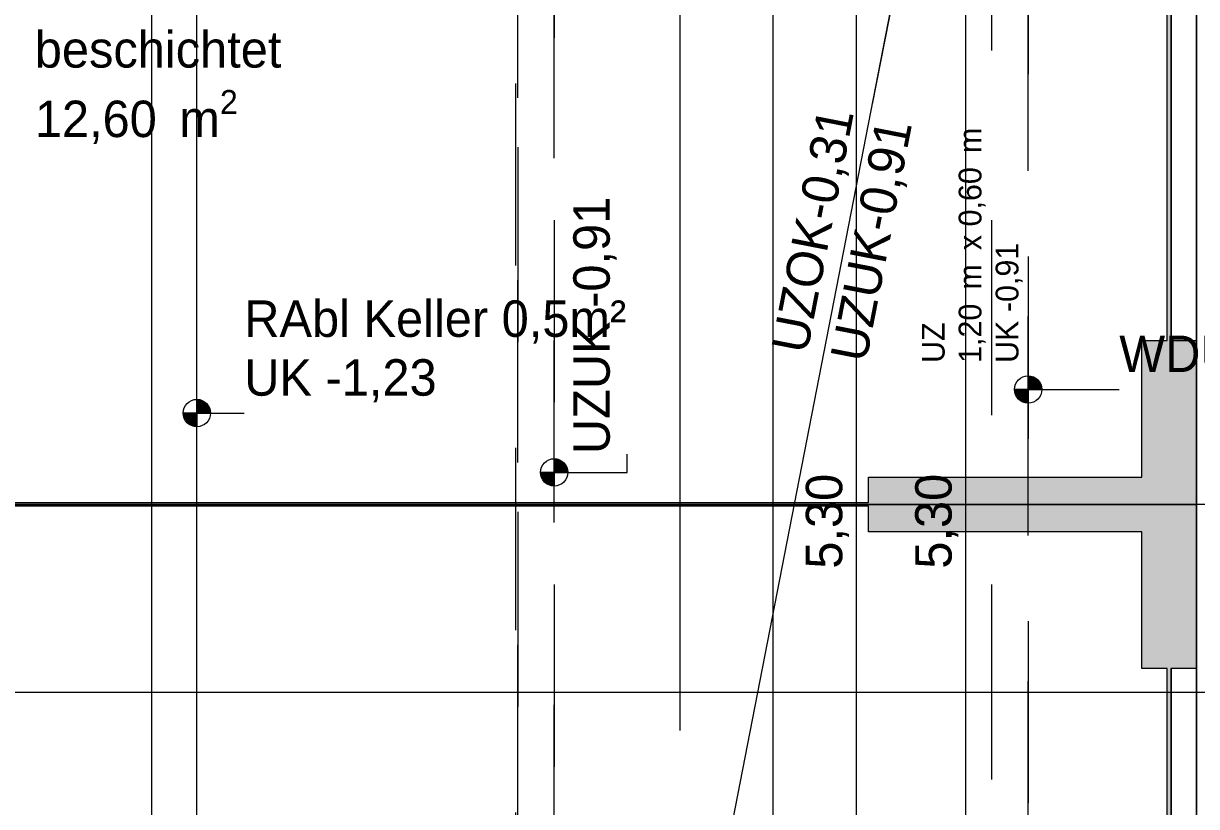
# Model space of a CAD drawing. Header units: metres. Extents: x -14 to 130, y -38 to 4.
# Drawn here: x 2.649 to 5.867, y -12.314 to -10.166 of the extents above; entities that cross this region are included whole.
import ezdxf

# ---------------------------------------------------------------- set-up
doc = ezdxf.new("R2010")
doc.units = ezdxf.units.M
doc.header["$MEASUREMENT"] = 0
for name, pattern in [('Schnittlinie', [0.006, 0.003, -0.0015, 0, -0.0015]), ('Strichliert_1_-1', [2, 1, -1]), ('Strichlinie eng', [0.002, 0.0015, -0.0005]), ('Untersicht', [0.001, 0.0005, -0.0005])]:
    doc.linetypes.add(name, pattern=pattern)
for name, color, linetype in [('-1._KG PP_3_250 Träger Unterzug', 7, 'Continuous'), ('-1._KG PP_3_570 Beschriftung 3D', 7, 'Continuous'), ('-1._KG PP_3_810 Raum', 7, 'Continuous'), ('-1._KG PP_3_815 Raumbegrenzung', 7, 'Continuous'), ('-1._KG PP_3_851 Marker Schnitt', 7, 'Continuous'), ('-1._KG PP_3_870 Dokumentation allgemein', 7, 'Continuous'), ('-1._KG PP_3_945 Einreichplan Beschriftung', 7, 'Continuous'), ('-1._KG PP_3_950 Polierplan Bemaßung', 7, 'Continuous'), ('-1._KG PP_3_970 Brandschutz', 7, 'Continuous'), ('-1._KG PP_3_Bemaßen_Sperrmaß 2D', 7, 'Continuous'), ('-1._KG PP_3_Kataster Grenzpunkte_Grenzpunkt (GP) Hausecke_Kennzeichen', 7, 'Continuous'), ('-1._KG PP_3_Kataster Grundstücke_Grundstück', 7, 'Continuous')]:
    doc.layers.add(name, color=color, linetype=linetype)
doc.styles.add('ERSTELLTER_STIL_5', font='')
doc.styles.get('ERSTELLTER_STIL_5').set_extended_font_data('Eurostile')
doc.linetypes.add('GAS', pattern='A,0,[1,415_260415_PP_VA_1_2 -1 KG1.Shx,S=0.186508,R=0,X=0,Y=0],-26.5,0', length=26.5)

msp = doc.modelspace()

# ---------------------------------------------------------------- hatches: boundary and pattern name
at = {"layer": '-1._KG PP_3_570 Beschriftung 3D', "linetype": 'Continuous', "lineweight": 0, "true_color": 0x191100}
h = msp.add_hatch(color=28, dxfattribs=at)
h.paths.add_polyline_path([(0.8669, -11.48), (0.8449, -11.48), (0.8449, -11.49), (0.8669, -11.49), (0.8669, -11.935), (1.0169, -11.935), (1.0169, -11.56), (1.7669, -11.56), (1.7669, -11.49), (4.9669, -11.49), (4.9669, -11.56), (5.7169, -11.56), (5.7169, -11.935), (5.7869, -11.935), (5.7869, -13.105), (5.7169, -13.105), (5.7169, -13.855), (4.9669, -13.855), (4.9669, -13.925), (1.7669, -13.925), (1.7669, -13.855), (1.0169, -13.855), (1.0169, -13.105), (0.8669, -13.105), (0.8669, -14.005), (1.7669, -14.005), (1.7669, -13.935), (4.9669, -13.935), (4.9669, -14.005), (5.7869, -14.005), (5.7869, -14.205), (4.9669, -14.205), (4.9669, -14.275), (1.7669, -14.275), (1.7669, -14.205), (0.8669, -14.205), (0.8669, -15.105), (1.0169, -15.105), (1.0169, -14.355), (1.7669, -14.355), (1.7669, -14.285), (4.9669, -14.285), (4.9669, -14.355), (5.7169, -14.355), (5.7169, -15.105), (5.7869, -15.105), (5.7869, -15.825), (5.7169, -15.825), (5.7169, -16.575), (4.9669, -16.575), (4.9669, -16.645), (1.7669, -16.645), (1.7669, -16.575), (1.0169, -16.575), (1.0169, -15.825), (0.8669, -15.825), (0.8669, -16.725), (1.7669, -16.725), (1.7669, -16.655), (4.9669, -16.655), (4.9669, -16.725), (5.7869, -16.725), (5.7869, -16.925), (4.9669, -16.925), (4.9669, -16.995), (1.7669, -16.995), (1.7669, -16.925), (0.8669, -16.925), (0.8669, -17.825), (1.0169, -17.825), (1.0169, -17.075), (1.7669, -17.075), (1.7669, -17.005), (4.9669, -17.005), (4.9669, -17.075), (5.7169, -17.075), (5.7169, -17.825), (5.7869, -17.825), (5.7869, -18.995), (5.7169, -18.995), (5.7169, -19.37), (4.9669, -19.37), (4.9669, -19.44), (1.7669, -19.44), (1.7669, -19.37), (1.0169, -19.37), (1.0169, -18.995), (0.8669, -18.995), (0.8669, -19.895), (1.0169, -19.895), (1.0169, -19.52), (1.7669, -19.52), (1.7669, -19.45), (4.9669, -19.45), (4.9669, -19.52), (5.7169, -19.52), (5.7169, -19.895), (5.7869, -19.895), (5.7869, -21.065), (5.7169, -21.065), (5.7169, -21.815), (4.9669, -21.815), (4.9669, -21.885), (1.7669, -21.885), (1.7669, -21.815), (1.0169, -21.815), (1.0169, -21.065), (0.8669, -21.065), (0.8669, -21.965), (1.7669, -21.965), (1.7669, -21.895), (4.9669, -21.895), (4.9669, -21.965), (5.7869, -21.965), (5.7869, -22.165), (4.9669, -22.165), (4.9669, -22.235), (1.7669, -22.235), (1.7669, -22.165), (0.8669, -22.165), (0.8669, -23.065), (1.0169, -23.065), (1.0169, -22.315), (1.7669, -22.315), (1.7669, -22.245), (4.9669, -22.245), (4.9669, -22.315), (5.7169, -22.315), (5.7169, -23.065), (5.7869, -23.065), (5.7869, -24.235), (5.7169, -24.235), (5.7169, -24.61), (4.9669, -24.61), (4.9669, -24.68), (1.7669, -24.68), (1.7669, -24.61), (1.0169, -24.61), (1.0169, -24.235), (0.8669, -24.235), (0.8669, -25.135), (1.0169, -25.135), (1.0169, -24.76), (1.7669, -24.76), (1.7669, -24.69), (4.9669, -24.69), (4.9669, -24.76), (5.7169, -24.76), (5.7169, -25.135), (5.7869, -25.135), (5.7869, -26.305), (5.7169, -26.305), (5.7169, -27.055), (4.9669, -27.055), (4.9669, -27.125), (1.7669, -27.125), (1.7669, -27.055), (1.0169, -27.055), (1.0169, -26.305), (0.8669, -26.305), (0.8669, -27.205), (1.7669, -27.205), (1.7669, -27.135), (4.9669, -27.135), (4.9669, -27.205), (5.8569, -27.205), (5.8569, -27.2189), (4.976, -27.345), (4.9859, -27.4143), (1.8181, -27.8674), (1.8082, -27.7981), (0.9173, -27.9256), (1.0447, -28.8165), (1.1932, -28.7953), (1.087, -28.0528), (1.8294, -27.9466), (1.8195, -27.8773), (4.9873, -27.4242), (4.9972, -27.4935), (5.7396, -27.3872), (5.8458, -28.1297), (5.9151, -28.1198), (6.0171, -28.8325), (5.9478, -28.8424), (6.054, -29.5849), (5.3116, -29.6911), (5.3215, -29.7604), (2.1537, -30.2135), (2.1438, -30.1442), (1.4014, -30.2504), (1.2952, -29.508), (1.1467, -29.5292), (1.2741, -30.4202), (0.9173, -30.4715), (1.0447, -31.3624), (1.1932, -31.3412), (1.087, -30.5987), (1.8294, -30.4925), (1.8195, -30.4232), (4.9873, -29.9701), (4.9972, -30.0394), (5.7396, -29.9332), (5.8458, -30.6756), (5.9151, -30.6657), (6.0171, -31.3784), (5.9478, -31.3883), (6.054, -32.1308), (5.3116, -32.237), (5.3215, -32.3063), (2.1537, -32.7594), (2.1438, -32.6901), (1.4014, -32.7963), (1.2952, -32.0539), (1.1467, -32.0751), (1.2741, -32.9661), (2.1651, -32.8386), (2.1551, -32.7693), (5.3229, -32.3162), (5.3328, -32.3855), (13.0079, -31.2875), (13.0178, -31.3553), (13.9084, -31.2254), (13.8997, -31.166), (17.0675, -30.7129), (17.0749, -30.7638), (17.9655, -30.634), (17.8356, -29.7434), (17.7645, -29.7538), (17.6625, -29.0411), (17.7318, -29.031), (17.602, -28.1404), (16.7114, -28.2702), (16.7227, -28.3479), (13.555, -28.8011), (13.5557, -28.806), (13.5448, -28.7318), (12.6543, -28.8616), (12.7841, -29.7522), (12.8533, -29.7421), (12.9553, -30.4549), (12.8879, -30.4647), (13.0065, -31.2777), (6.2223, -32.2481), (6.0963, -31.3671), (6.027, -31.377), (5.925, -30.6643), (5.9943, -30.6544), (5.8668, -29.7632), (6.2237, -29.7121), (6.0963, -28.8212), (6.027, -28.8311), (5.925, -28.1184), (5.9943, -28.1084), (5.8669, -27.2175), (5.8669, -26.305), (5.7969, -26.305), (5.7969, -25.135), (5.8669, -25.135), (5.8669, -24.235), (5.7969, -24.235), (5.7969, -23.065), (5.8669, -23.065), (5.8669, -22.165), (5.7969, -22.165), (5.7969, -21.965), (5.8669, -21.965), (5.8669, -21.065), (5.7969, -21.065), (5.7969, -19.895), (5.8669, -19.895), (5.8669, -18.995), (5.7969, -18.995), (5.7969, -17.825), (5.8669, -17.825), (5.8669, -16.925), (5.7969, -16.925), (5.7969, -16.725), (5.8669, -16.725), (5.8669, -15.825), (5.7969, -15.825), (5.7969, -15.105), (5.8669, -15.105), (5.8669, -14.205), (5.7969, -14.205), (5.7969, -14.005), (5.8669, -14.005), (5.8669, -13.105), (5.7969, -13.105), (5.7969, -11.935), (5.8669, -11.935), (5.8669, -11.035), (5.7969, -11.035), (5.7969, -9.865), (5.8669, -9.865), (5.8669, -8.965), (4.9669, -8.965), (4.9669, -9.035), (1.7669, -9.035), (1.7669, -8.965), (0.8669, -8.965), (0.8669, -9.865), (1.0169, -9.865), (1.0169, -9.115), (1.7669, -9.115), (1.7669, -9.045), (4.9669, -9.045), (4.9669, -9.115), (5.7169, -9.115), (5.7169, -9.865), (5.7869, -9.865), (5.7869, -11.035), (5.7169, -11.035), (5.7169, -11.41), (4.9669, -11.41), (4.9669, -11.48), (1.7669, -11.48), (1.7669, -11.41), (1.0169, -11.41), (1.0169, -11.035), (0.8669, -11.035)])
h.paths.add_polyline_path([(12.9325, -29.7306), (12.8243, -28.9884), (13.5665, -28.8802), (13.5564, -28.811), (16.7241, -28.3578), (16.7228, -28.3486), (16.733, -28.4186), (17.4752, -28.3104), (17.5834, -29.0526), (17.6526, -29.0425), (17.7546, -29.7552), (17.6872, -29.7651), (17.7954, -30.5072), (17.0532, -30.6154), (17.066, -30.703), (13.8983, -31.1561), (13.8867, -31.077), (13.1446, -31.1852), (13.0364, -30.443), (12.9652, -30.4534), (12.8632, -29.7407)], flags=0)
at = {"layer": '-1._KG PP_3_Kataster Grenzpunkte_Grenzpunkt (GP) Hausecke_Kennzeichen', "linetype": 'Continuous', "lineweight": 13, "true_color": 0xff6400}
for points in [[(5.405, -11.1696), (5.4425, -11.1696), (5.4397, -11.1552), (5.4315, -11.143), (5.4194, -11.1349), (5.405, -11.1321)], [(5.405, -11.1696), (5.3675, -11.1696), (5.3704, -11.1839), (5.3785, -11.1961), (5.3907, -11.2042), (5.405, -11.2071)]]:
    msp.add_hatch(color=30, dxfattribs=at).paths.add_polyline_path(points)
at = {"layer": '-1._KG PP_3_Kataster Grenzpunkte_Grenzpunkt (GP) Hausecke_Kennzeichen', "linetype": 'Continuous', "lineweight": 0, "true_color": 0x000000}
for points in [[(3.125, -11.2344), (3.1625, -11.2344), (3.1596, -11.2201), (3.1515, -11.2079), (3.1394, -11.1998), (3.125, -11.1969)], [(3.125, -11.2344), (3.0875, -11.2344), (3.0904, -11.2488), (3.0985, -11.261), (3.1106, -11.2691), (3.125, -11.2719)], [(4.105, -11.3971), (4.1425, -11.3971), (4.1397, -11.3827), (4.1315, -11.3706), (4.1194, -11.3624), (4.105, -11.3596)], [(4.105, -11.3971), (4.0675, -11.3971), (4.0704, -11.4114), (4.0785, -11.4236), (4.0907, -11.4317), (4.105, -11.4346)]]:
    msp.add_hatch(color=18, dxfattribs=at).paths.add_polyline_path(points)

# ---------------------------------------------------------------- linework, layer by layer
at = {"layer": '-1._KG PP_3_250 Träger Unterzug', "color": 76, "linetype": 'GAS', "lineweight": 13, "ltscale": 1000, "true_color": 0x3f7f02}
msp.add_line((4.705, -8.705), (4.705, -14.87), dxfattribs=at)
at = {"layer": '-1._KG PP_3_250 Träger Unterzug', "color": 76, "linetype": 'Untersicht', "lineweight": 13, "ltscale": 1000, "true_color": 0x3f7f02, "flags": 128}
for points in [[(4.105, -8.705), (4.105, -14.47)], [(5.305, -8.705), (5.305, -14.47)]]:
    msp.add_lwpolyline(points, dxfattribs=at)
at = {"layer": '-1._KG PP_3_570 Beschriftung 3D', "color": 40, "linetype": 'Continuous', "lineweight": 0, "ltscale": 1000, "true_color": 0xffb300, "flags": 128}
for points in [[(5.7869, -11.035), (5.7869, -9.865)], [(5.7969, -9.865), (5.7969, -11.035)], [(5.7973, -9.865), (5.7973, -11.035)], [(5.7169, -11.035), (5.7869, -11.035)], [(5.7169, -11.41), (5.7169, -11.035)], [(5.7969, -11.035), (5.8669, -11.035)], [(5.8669, -11.035), (5.8669, -11.935)], [(4.9669, -11.41), (5.7169, -11.41)], [(4.9669, -11.48), (4.9669, -11.41)], [(1.7669, -11.48), (4.9669, -11.48)], [(4.9669, -11.49), (1.7669, -11.49)], [(4.9669, -11.56), (4.9669, -11.49)], [(5.7169, -11.56), (4.9669, -11.56)], [(5.7169, -11.935), (5.7169, -11.56)], [(5.7869, -11.935), (5.7169, -11.935)], [(5.7869, -13.105), (5.7869, -11.935)], [(5.7969, -11.935), (5.7969, -13.105)], [(5.8669, -11.935), (5.7969, -11.935)], [(5.7973, -11.935), (5.7973, -13.105)]]:
    msp.add_lwpolyline(points, dxfattribs=at)
at = {"layer": '-1._KG PP_3_810 Raum', "color": 5, "linetype": 'Continuous', "lineweight": 0, "ltscale": 1000, "flags": 128}
for points in [[(0.8669, -8.965), (0.8669, -11.485), (5.8669, -11.485), (5.8669, -8.965)], [(0.8669, -11.485), (0.8669, -14.005), (5.8669, -14.005), (5.8669, -11.485)]]:
    msp.add_lwpolyline(points, close=True, dxfattribs=at)
at = {"layer": '-1._KG PP_3_815 Raumbegrenzung', "color": 5, "linetype": 'Continuous', "lineweight": 0, "ltscale": 1000, "flags": 128}
for points in [[(5.8669, -11.485), (0.8669, -11.485), (0.8669, -8.965), (5.8669, -8.965)], [(5.8669, -14.005), (0.8669, -14.005), (0.8669, -11.485), (5.8669, -11.485)]]:
    msp.add_lwpolyline(points, close=True, dxfattribs=at)
at = {"layer": '-1._KG PP_3_851 Marker Schnitt', "color": 7, "linetype": 'Schnittlinie', "lineweight": 13, "ltscale": 1000}
msp.add_line((4.45, 3.0949), (4.45, -18.475), dxfattribs=at)
at = {"layer": '-1._KG PP_3_870 Dokumentation allgemein', "color": 140, "linetype": 'Strichlinie eng', "lineweight": 0, "ltscale": 1000, "true_color": 0x00b9ff, "flags": 128}
msp.add_lwpolyline([(5.8669, -8.965), (11.8669, -8.965), (11.8669, -11.485), (5.8669, -11.485)], close=True, dxfattribs=at)
at = {"layer": '-1._KG PP_3_970 Brandschutz', "color": 16, "linetype": 'GAS', "lineweight": 13, "ltscale": 1000, "true_color": 0x7e0000}
msp.add_line((3.125, -14.3), (3.125, -8.505), dxfattribs=at)
at = {"layer": '-1._KG PP_3_970 Brandschutz', "color": 16, "linetype": 'Untersicht', "lineweight": 13, "ltscale": 1000, "true_color": 0x7e0000, "flags": 128}
msp.add_lwpolyline([(4, -13.83), (4, -8.705)], dxfattribs=at)
at = {"layer": '-1._KG PP_3_Bemaßen_Sperrmaß 2D', "color": 5, "linetype": 'GAS', "lineweight": 0, "ltscale": 1000}
for p, q in [((3, 3), (3, -36)), ((-1.5, -12), (21, -12))]:
    msp.add_line(p, q, dxfattribs=at)
at = {"layer": '-1._KG PP_3_Kataster Grenzpunkte_Grenzpunkt (GP) Hausecke_Kennzeichen', "color": 7, "linetype": 'Strichliert_1_-1', "lineweight": 13, "ltscale": 1000}
for p, q in [((4.1055, -14.8675), (5.305, -8.705)), ((5.305, -8.705), (4.9775, -10.3875))]:
    msp.add_line(p, q, dxfattribs=at)
at = {"layer": '-1._KG PP_3_Kataster Grenzpunkte_Grenzpunkt (GP) Hausecke_Kennzeichen', "color": 76, "linetype": 'Continuous', "lineweight": 13, "ltscale": 1000, "true_color": 0x3f7f02}
msp.add_line((4.9339, -14.005), (4.9339, -8.705), dxfattribs=at)
at = {"layer": '-1._KG PP_3_Kataster Grenzpunkte_Grenzpunkt (GP) Hausecke_Kennzeichen', "color": 6, "linetype": 'Continuous', "lineweight": 13, "ltscale": 1000, "true_color": 0xfb02fe}
msp.add_line((5.2339, -14.005), (5.2339, -8.705), dxfattribs=at)
at = {"layer": '-1._KG PP_3_Kataster Grenzpunkte_Grenzpunkt (GP) Hausecke_Kennzeichen', "color": 30, "linetype": 'Continuous', "lineweight": 13, "ltscale": 1000, "true_color": 0xff6400}
for p, q in [((5.405, -11.1321), (5.405, -11.2071)), ((5.4425, -11.1696), (5.3675, -11.1696)), ((5.405, -11.1696), (5.53, -11.1696)), ((5.53, -11.1696), (5.655, -11.1696))]:
    msp.add_line(p, q, dxfattribs=at)
at = {"layer": '-1._KG PP_3_Kataster Grenzpunkte_Grenzpunkt (GP) Hausecke_Kennzeichen', "color": 7, "linetype": 'Continuous', "lineweight": 13, "ltscale": 1000}
for p, q in [((3.125, -11.1969), (3.125, -11.2719)), ((3.1625, -11.2344), (3.0875, -11.2344)), ((3.125, -11.2344), (3.2549, -11.2344)), ((4.305, -11.3971), (4.305, -11.3471)), ((4.105, -11.3596), (4.105, -11.4346)), ((4.1425, -11.3971), (4.0675, -11.3971)), ((4.105, -11.3971), (4.305, -11.3971))]:
    msp.add_line(p, q, dxfattribs=at)
at = {"layer": '-1._KG PP_3_Kataster Grenzpunkte_Grenzpunkt (GP) Hausecke_Kennzeichen', "color": 30, "linetype": 'Continuous', "lineweight": 13, "ltscale": 1000, "true_color": 0xff6400}
msp.add_circle((5.405, -11.1696), 0.0375, dxfattribs=at)
at = {"layer": '-1._KG PP_3_Kataster Grenzpunkte_Grenzpunkt (GP) Hausecke_Kennzeichen', "color": 7, "linetype": 'Continuous', "lineweight": 13, "ltscale": 1000}
for centre in [(3.125, -11.2344), (4.105, -11.3971)]:
    msp.add_circle(centre, 0.0375, dxfattribs=at)
at = {"layer": '-1._KG PP_3_Kataster Grundstücke_Grundstück', "color": 30, "linetype": 'Untersicht', "lineweight": 13, "ltscale": 1000, "true_color": 0xff6400, "flags": 128}
for points in [[(4.005, -14.37), (4.005, -8.805), (4.005, -8.505), (3.865, -8.505)], [(5.405, -8.805), (5.405, -14.37)]]:
    msp.add_lwpolyline(points, dxfattribs=at)
for points in [[(4.005, -8.505), (4.005, -8.705), (4.005, -14.47), (4.105, -14.47), (4.105, -8.705), (4.105, -8.505)], [(5.405, -14.47), (5.405, -8.705), (4.005, -8.705), (4.005, -14.47)], [(5.305, -14.47), (5.405, -14.47), (5.405, -8.705), (5.305, -8.705)]]:
    msp.add_lwpolyline(points, close=True, dxfattribs=at)

# ---------------------------------------------------------------- texts
at = {"layer": '-1._KG PP_3_810 Raum', "color": 7, "linetype": 'Continuous', "lineweight": 13, "char_height": 0.1, "attachment_point": 1, "style": 'ERSTELLTER_STIL_5'}
for s, insert in [('\\A1;{\\pql;\\pt0;\\fEurostile|b0|i0|c0|p0;\\W1.000000;beschichtet}', (2.6803, -10.1868)), ('\\A1;{\\pql;\\pt0,0.05;\\fEurostile|b0|i0|c0|p0;\\W1.000000;12,60\\fEurostile|b0|i0|c0|p0;\\W1.000000;\\A1{\\H.66x;\\S^  ;}\\fEurostile|b0|i0|c0|p0;\\W1.000000; m\\fEurostile|b0|i0|c0|p0;\\W1.000000;\\A1{\\H.66x;\\S2^  ;}}', (2.6803, -10.3483))]:
    msp.add_mtext(s, dxfattribs=dict(at, insert=insert))
at = {"layer": '-1._KG PP_3_945 Einreichplan Beschriftung', "color": 7, "linetype": 'Continuous', "lineweight": 13, "char_height": 0.0625, "attachment_point": 1, "rotation": 90, "style": 'ERSTELLTER_STIL_5'}
for s, insert in [('\\A1;{\\pql;\\pt0,1;\\fEurostile|b0|i0|c0|p0;\\W1.000000;1,20\\fEurostile|b0|i0|c0|p0;\\W1.000000;\\A1{\\H.66x;\\S^  ;}\\fEurostile|b0|i0|c0|p0;\\W1.000000; m\\fEurostile|b0|i0|c0|p0;\\W1.000000;\\A1{\\H.66x;\\S^  ;}\\fEurostile|b0|i0|c0|p0;\\W1.000000; x \\fEurostile|b0|i0|c0|p0;\\W1.000000;\\fEurostile|b0|i0|c0|p0;\\W1.000000;\\fEurostile|b0|i0|c0|p0;\\W1.000000;\\fEurostile|b0|i0|c0|p0;\\W1.000000;\\fEurostile|b0|i0|c0|p0;\\W1.000000;0,60\\fEurostile|b0|i0|c0|p0;\\W1.000000;\\A1{\\H.66x;\\S^  ;}\\fEurostile|b0|i0|c0|p0;\\W1.000000; m\\fEurostile|b0|i0|c0|p0;\\W1.000000;\\A1{\\H.66x;\\S^  ;}\\fEurostile|b0|i0|c0|p0;\\W1.000000;\\fEurostile|b0|i0|c0|p0;\\W1.000000;\\fEurostile|b0|i0|c0|p0;\\W1.000000;\\fEurostile|b0|i0|c0|p0;\\W1.000000;\\fEurostile|b0|i0|c0|p0;\\W1.000000;\\fEurostile|b0|i0|c0|p0;\\W1.000000;\\fEurostile|b0|i0|c0|p0;\\W1.000000;\\A1{\\H.66x;\\S^  ;}\\fEurostile|b0|i0|c0|p0;\\W1.000000;\\fEurostile|b0|i0|c0|p0;\\W1.000000;\\A1{\\H.66x;\\S^  ;}\\fEurostile|b0|i0|c0|p0;\\W1.000000;\\fEurostile|b0|i0|c0|p0;\\W1.000000;\\fEurostile|b0|i0|c0|p0;\\W1.000000;\\fEurostile|b0|i0|c0|p0;\\W1.000000;\\fEurostile|b0|i0|c0|p0;\\W1.000000;\\fEurostile|b0|i0|c0|p0;\\W1.000000;\\fEurostile|b0|i0|c0|p0;\\W1.000000;\\A1{\\H.66x;\\S^  ;}\\fEurostile|b0|i0|c0|p0;\\W1.000000;\\fEurostile|b0|i0|c0|p0;\\W1.000000;\\A1{\\H.66x;\\S^  ;}\\fEurostile|b0|i0|c0|p0;\\W1.000000;\\fEurostile|b0|i0|c0|p0;\\W1.000000;\\fEurostile|b0|i0|c0|p0;\\W1.000000;\\fEurostile|b0|i0|c0|p0;\\W1.000000;\\fEurostile|b0|i0|c0|p0;\\W1.000000;\\fEurostile|b0|i0|c0|p0;\\W1.000000;\\fEurostile|b0|i0|c0|p0;\\W1.000000;\\A1{\\H.66x;\\S^  ;}\\fEurostile|b0|i0|c0|p0;\\W1.000000;\\fEurostile|b0|i0|c0|p0;\\W1.000000;\\A1{\\H.66x;\\S^  ;}\\fEurostile|b0|i0|c0|p0;\\W1.000000;\\fEurostile|b0|i0|c0|p0;\\W1.000000;\\fEurostile|b0|i0|c0|p0;\\W1.000000;\\fEurostile|b0|i0|c0|p0;\\W1.000000;\\fEurostile|b0|i0|c0|p0;\\W1.000000;\\fEurostile|b0|i0|c0|p0;\\W1.000000;\\fEurostile|b0|i0|c0|p0;\\W1.000000;\\A1{\\H.66x;\\S^  ;}\\fEurostile|b0|i0|c0|p0;\\W1.000000;}', (5.2146, -11.097)), ('\\A1;{\\pql;\\fEurostile|b0|i0|c0|p0;\\W1.000000;UK\\fEurostile|b0|i0|c0|p0;\\W1.000000; \\fEurostile|b0|i0|c0|p0;\\W1.000000;-0,91}', (5.3161, -11.097)), ('\\A1;{\\pql;\\pt0,1;\\fEurostile|b0|i0|c0|p0;\\W1.000000;UZ\\fEurostile|b0|i0|c0|p0;\\W1.000000;\\A1{\\H.66x;\\S^  ;}\\fEurostile|b0|i0|c0|p0;\\W1.000000;\\fEurostile|b0|i0|c0|p0;\\W1.000000;\\A1{\\H.66x;\\S^  ;}\\fEurostile|b0|i0|c0|p0;\\W1.000000;\\fEurostile|b0|i0|c0|p0;\\W1.000000;\\fEurostile|b0|i0|c0|p0;\\W1.000000;\\fEurostile|b0|i0|c0|p0;\\W1.000000;\\fEurostile|b0|i0|c0|p0;\\W1.000000;\\fEurostile|b0|i0|c0|p0;\\W1.000000;\\fEurostile|b0|i0|c0|p0;\\W1.000000;\\A1{\\H.66x;\\S^  ;}\\fEurostile|b0|i0|c0|p0;\\W1.000000;\\fEurostile|b0|i0|c0|p0;\\W1.000000;\\A1{\\H.66x;\\S^  ;}\\fEurostile|b0|i0|c0|p0;\\W1.000000;\\fEurostile|b0|i0|c0|p0;\\W1.000000;\\fEurostile|b0|i0|c0|p0;\\W1.000000;\\fEurostile|b0|i0|c0|p0;\\W1.000000;\\fEurostile|b0|i0|c0|p0;\\W1.000000;\\fEurostile|b0|i0|c0|p0;\\W1.000000;\\fEurostile|b0|i0|c0|p0;\\W1.000000;\\A1{\\H.66x;\\S^  ;}\\fEurostile|b0|i0|c0|p0;\\W1.000000;\\fEurostile|b0|i0|c0|p0;\\W1.000000;\\A1{\\H.66x;\\S^  ;}\\fEurostile|b0|i0|c0|p0;\\W1.000000;\\fEurostile|b0|i0|c0|p0;\\W1.000000;\\fEurostile|b0|i0|c0|p0;\\W1.000000;\\fEurostile|b0|i0|c0|p0;\\W1.000000;\\fEurostile|b0|i0|c0|p0;\\W1.000000;\\fEurostile|b0|i0|c0|p0;\\W1.000000;\\fEurostile|b0|i0|c0|p0;\\W1.000000;\\A1{\\H.66x;\\S^  ;}\\fEurostile|b0|i0|c0|p0;\\W1.000000;\\fEurostile|b0|i0|c0|p0;\\W1.000000;\\A1{\\H.66x;\\S^  ;}\\fEurostile|b0|i0|c0|p0;\\W1.000000;\\fEurostile|b0|i0|c0|p0;\\W1.000000;\\fEurostile|b0|i0|c0|p0;\\W1.000000;\\fEurostile|b0|i0|c0|p0;\\W1.000000;\\fEurostile|b0|i0|c0|p0;\\W1.000000;\\fEurostile|b0|i0|c0|p0;\\W1.000000;\\fEurostile|b0|i0|c0|p0;\\W1.000000;\\A1{\\H.66x;\\S^  ;}\\fEurostile|b0|i0|c0|p0;\\W1.000000;\\fEurostile|b0|i0|c0|p0;\\W1.000000;\\A1{\\H.66x;\\S^  ;}\\fEurostile|b0|i0|c0|p0;\\W1.000000;\\fEurostile|b0|i0|c0|p0;\\W1.000000;\\fEurostile|b0|i0|c0|p0;\\W1.000000;\\fEurostile|b0|i0|c0|p0;\\W1.000000;\\fEurostile|b0|i0|c0|p0;\\W1.000000;\\fEurostile|b0|i0|c0|p0;\\W1.000000;\\fEurostile|b0|i0|c0|p0;\\W1.000000;\\A1{\\H.66x;\\S^  ;}\\fEurostile|b0|i0|c0|p0;\\W1.000000;}', (5.1136, -11.097))]:
    msp.add_mtext(s, dxfattribs=dict(at, insert=insert))
at = {"layer": '-1._KG PP_3_950 Polierplan Bemaßung', "color": 76, "linetype": 'Continuous', "lineweight": 13, "true_color": 0x3f7f02, "insert": (4.9139, -11.6614), "char_height": 0.1, "width": 0.306373, "attachment_point": 7, "rotation": 90, "style": 'ERSTELLTER_STIL_5'}
msp.add_mtext('\\A1;{\\pql;\\fEurostile|b0|i0|c0|p0;\\W1.000000;5,30}', dxfattribs=at)
at = {"layer": '-1._KG PP_3_950 Polierplan Bemaßung', "color": 6, "linetype": 'Continuous', "lineweight": 13, "true_color": 0xfb02fe, "insert": (5.2139, -11.6614), "char_height": 0.1, "width": 0.306373, "attachment_point": 7, "rotation": 90, "style": 'ERSTELLTER_STIL_5'}
msp.add_mtext('\\A1;{\\pql;\\fEurostile|b0|i0|c0|p0;\\W1.000000;5,30}', dxfattribs=at)
at = {"layer": '-1._KG PP_3_Kataster Grenzpunkte_Grenzpunkt (GP) Hausecke_Kennzeichen', "color": 7, "linetype": 'Continuous', "lineweight": 13, "char_height": 0.1, "style": 'ERSTELLTER_STIL_5'}
for s, insert, attachment_point, rotation in [('\\A1;{\\pql;\\pt0,1;\\fEurostile|b0|i0|c0|p0;\\W1.000000;-0,31\\fEurostile|b0|i0|c0|p0;\\W1.000000;\\A1{\\H.66x;\\S^  ;}\\fEurostile|b0|i0|c0|p0;\\W1.000000;\\fEurostile|b0|i0|c0|p0;\\W1.000000;\\A1{\\H.66x;\\S^  ;}\\fEurostile|b0|i0|c0|p0;\\W1.000000;\\fEurostile|b0|i0|c0|p0;\\W1.000000;\\fEurostile|b0|i0|c0|p0;\\W1.000000;\\fEurostile|b0|i0|c0|p0;\\W1.000000;\\fEurostile|b0|i0|c0|p0;\\W1.000000;\\fEurostile|b0|i0|c0|p0;\\W1.000000;\\fEurostile|b0|i0|c0|p0;\\W1.000000;\\A1{\\H.66x;\\S^  ;}\\fEurostile|b0|i0|c0|p0;\\W1.000000;\\fEurostile|b0|i0|c0|p0;\\W1.000000;\\A1{\\H.66x;\\S^  ;}\\fEurostile|b0|i0|c0|p0;\\W1.000000;\\fEurostile|b0|i0|c0|p0;\\W1.000000;\\fEurostile|b0|i0|c0|p0;\\W1.000000;\\fEurostile|b0|i0|c0|p0;\\W1.000000;\\fEurostile|b0|i0|c0|p0;\\W1.000000;\\fEurostile|b0|i0|c0|p0;\\W1.000000;\\fEurostile|b0|i0|c0|p0;\\W1.000000;\\A1{\\H.66x;\\S^  ;}\\fEurostile|b0|i0|c0|p0;\\W1.000000;\\fEurostile|b0|i0|c0|p0;\\W1.000000;\\A1{\\H.66x;\\S^  ;}\\fEurostile|b0|i0|c0|p0;\\W1.000000;\\fEurostile|b0|i0|c0|p0;\\W1.000000;\\fEurostile|b0|i0|c0|p0;\\W1.000000;\\fEurostile|b0|i0|c0|p0;\\W1.000000;\\fEurostile|b0|i0|c0|p0;\\W1.000000;\\fEurostile|b0|i0|c0|p0;\\W1.000000;\\fEurostile|b0|i0|c0|p0;\\W1.000000;\\A1{\\H.66x;\\S^  ;}\\fEurostile|b0|i0|c0|p0;\\W1.000000;\\fEurostile|b0|i0|c0|p0;\\W1.000000;\\fEurostile|b0|i0|c0|p0;\\W1.000000;\\fEurostile|b0|i0|c0|p0;\\W1.000000;\\fEurostile|b0|i0|c0|p0;\\W1.000000;\\fEurostile|b0|i0|c0|p0;\\W1.000000;\\fEurostile|b0|i0|c0|p0;\\W1.000000;\\fEurostile|b0|i0|c0|p0;\\W1.000000;\\fEurostile|b0|i0|c0|p0;\\W1.000000;\\fEurostile|b0|i0|c0|p0;\\W1.000000;\\fEurostile|b0|i0|c0|p0;\\W1.000000;\\fEurostile|b0|i0|c0|p0;\\W1.000000;\\fEurostile|b0|i0|c0|p0;\\W1.000000;\\fEurostile|b0|i0|c0|p0;\\W1.000000;\\fEurostile|b0|i0|c0|p0;\\W1.000000;\\fEurostile|b0|i0|c0|p0;\\W1.000000;\\fEurostile|b0|i0|c0|p0;\\W1.000000;\\fEurostile|b0|i0|c0|p0;\\W1.000000;\\fEurostile|b0|i0|c0|p0;\\W1.000000;}', (4.771, -10.6911), 1, 78.9853), ('\\A1;{\\pql;\\pt0,1;\\fEurostile|b0|i0|c0|p0;\\W1.000000;-0,91\\fEurostile|b0|i0|c0|p0;\\W1.000000;\\A1{\\H.66x;\\S^  ;}\\fEurostile|b0|i0|c0|p0;\\W1.000000;\\fEurostile|b0|i0|c0|p0;\\W1.000000;\\A1{\\H.66x;\\S^  ;}\\fEurostile|b0|i0|c0|p0;\\W1.000000;\\fEurostile|b0|i0|c0|p0;\\W1.000000;\\fEurostile|b0|i0|c0|p0;\\W1.000000;\\fEurostile|b0|i0|c0|p0;\\W1.000000;\\fEurostile|b0|i0|c0|p0;\\W1.000000;\\fEurostile|b0|i0|c0|p0;\\W1.000000;\\fEurostile|b0|i0|c0|p0;\\W1.000000;\\A1{\\H.66x;\\S^  ;}\\fEurostile|b0|i0|c0|p0;\\W1.000000;\\fEurostile|b0|i0|c0|p0;\\W1.000000;\\A1{\\H.66x;\\S^  ;}\\fEurostile|b0|i0|c0|p0;\\W1.000000;\\fEurostile|b0|i0|c0|p0;\\W1.000000;\\fEurostile|b0|i0|c0|p0;\\W1.000000;\\fEurostile|b0|i0|c0|p0;\\W1.000000;\\fEurostile|b0|i0|c0|p0;\\W1.000000;\\fEurostile|b0|i0|c0|p0;\\W1.000000;\\fEurostile|b0|i0|c0|p0;\\W1.000000;\\A1{\\H.66x;\\S^  ;}\\fEurostile|b0|i0|c0|p0;\\W1.000000;\\fEurostile|b0|i0|c0|p0;\\W1.000000;\\A1{\\H.66x;\\S^  ;}\\fEurostile|b0|i0|c0|p0;\\W1.000000;\\fEurostile|b0|i0|c0|p0;\\W1.000000;\\fEurostile|b0|i0|c0|p0;\\W1.000000;\\fEurostile|b0|i0|c0|p0;\\W1.000000;\\fEurostile|b0|i0|c0|p0;\\W1.000000;\\fEurostile|b0|i0|c0|p0;\\W1.000000;\\fEurostile|b0|i0|c0|p0;\\W1.000000;\\A1{\\H.66x;\\S^  ;}\\fEurostile|b0|i0|c0|p0;\\W1.000000;\\fEurostile|b0|i0|c0|p0;\\W1.000000;\\fEurostile|b0|i0|c0|p0;\\W1.000000;\\fEurostile|b0|i0|c0|p0;\\W1.000000;\\fEurostile|b0|i0|c0|p0;\\W1.000000;\\fEurostile|b0|i0|c0|p0;\\W1.000000;\\fEurostile|b0|i0|c0|p0;\\W1.000000;\\fEurostile|b0|i0|c0|p0;\\W1.000000;\\fEurostile|b0|i0|c0|p0;\\W1.000000;\\fEurostile|b0|i0|c0|p0;\\W1.000000;\\fEurostile|b0|i0|c0|p0;\\W1.000000;\\fEurostile|b0|i0|c0|p0;\\W1.000000;\\fEurostile|b0|i0|c0|p0;\\W1.000000;\\fEurostile|b0|i0|c0|p0;\\W1.000000;\\fEurostile|b0|i0|c0|p0;\\W1.000000;\\fEurostile|b0|i0|c0|p0;\\W1.000000;\\fEurostile|b0|i0|c0|p0;\\W1.000000;\\fEurostile|b0|i0|c0|p0;\\W1.000000;\\fEurostile|b0|i0|c0|p0;\\W1.000000;}', (4.9305, -10.7222), 1, 78.9853), ('\\A1;{\\pql;\\fEurostile|b0|i0|c0|p0;\\W1.000000;UZ\\fEurostile|b0|i0|c0|p0;\\W1.000000;UK \\fEurostile|b0|i0|c0|p0;\\W1.000000;-0,91}', (4.276, -11.3471), 7, 90), ('\\A1;{\\pqr;\\pt0,1;\\fEurostile|b0|i0|c0|p0;\\W1.000000; UZOK}', (4.771, -10.6911), 3, 78.9853), ('\\A1;{\\pqr;\\pt0,1;\\fEurostile|b0|i0|c0|p0;\\W1.000000;UZUK}', (4.9315, -10.7224), 3, 78.9853)]:
    msp.add_mtext(s, dxfattribs=dict(at, insert=insert, attachment_point=attachment_point, rotation=rotation))
at = {"layer": '-1._KG PP_3_Kataster Grenzpunkte_Grenzpunkt (GP) Hausecke_Kennzeichen', "color": 7, "linetype": 'Continuous', "lineweight": 13, "insert": (3.2549, -11.2054), "char_height": 0.1, "attachment_point": 7, "line_spacing_factor": 0.968161, "style": 'ERSTELLTER_STIL_5'}
msp.add_mtext('\\A1;{\\pql;\\fEurostile|b0|i0|c0|p0;\\W1.000000;RAbl Keller 0,5m²\\P\\pql;\\fEurostile|b0|i0|c0|p0;\\W1.000000;UK \\fEurostile|b0|i0|c0|p0;\\W1.000000;-1,23}', dxfattribs=at)
at = {"layer": '-1._KG PP_3_Kataster Grenzpunkte_Grenzpunkt (GP) Hausecke_Kennzeichen', "color": 30, "linetype": 'Continuous', "lineweight": 13, "true_color": 0xff6400, "insert": (5.655, -11.1405), "char_height": 0.1, "attachment_point": 7, "style": 'ERSTELLTER_STIL_5'}
msp.add_mtext('\\A1;{\\pql;\\fEurostile|b0|i0|c0|p0;\\W1.000000;WD\\fEurostile|b0|i0|c0|p0;\\W1.000000;UK \\fEurostile|b0|i0|c0|p0;\\W1.000000;-1,01}', dxfattribs=at)

doc.saveas('drawing.dxf')
